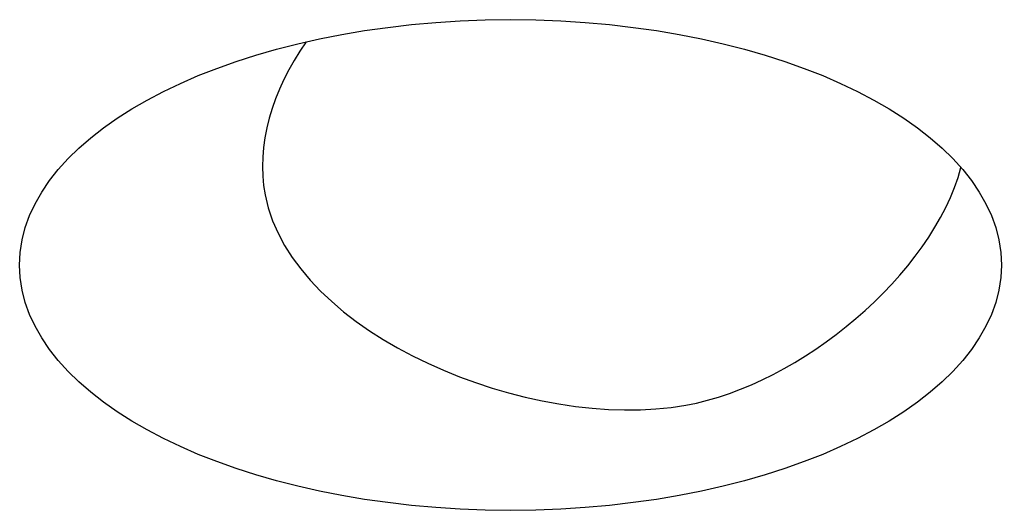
# Model space of a CAD drawing. Header units: millimetres. Extents: x 1 to 29, y 3 to 17.
import ezdxf

# ---------------------------------------------------------------- set-up
doc = ezdxf.new("R2010")
doc.units = ezdxf.units.MM
doc.layers.get('0').update_dxf_attribs({"lineweight": 25})

msp = doc.modelspace()

# ---------------------------------------------------------------- linework, layer by layer
msp.add_ellipse((15, 10), major_axis=(14, 0), ratio=0.5)
msp.add_open_spline([(9.17, 16.364), (8.2, 14.969), (6.384, 8.955), (15.599, 5.205), (20, 6), (23.271, 6.591), (27.046, 9.736), (27.847, 12.782)], degree=3, knots=[21.872004, 21.872004, 21.872004, 21.872004, 26.573437, 39.989845, 39.989845, 39.989845, 49.961663, 49.961663, 49.961663, 49.961663])

doc.saveas('drawing.dxf')
